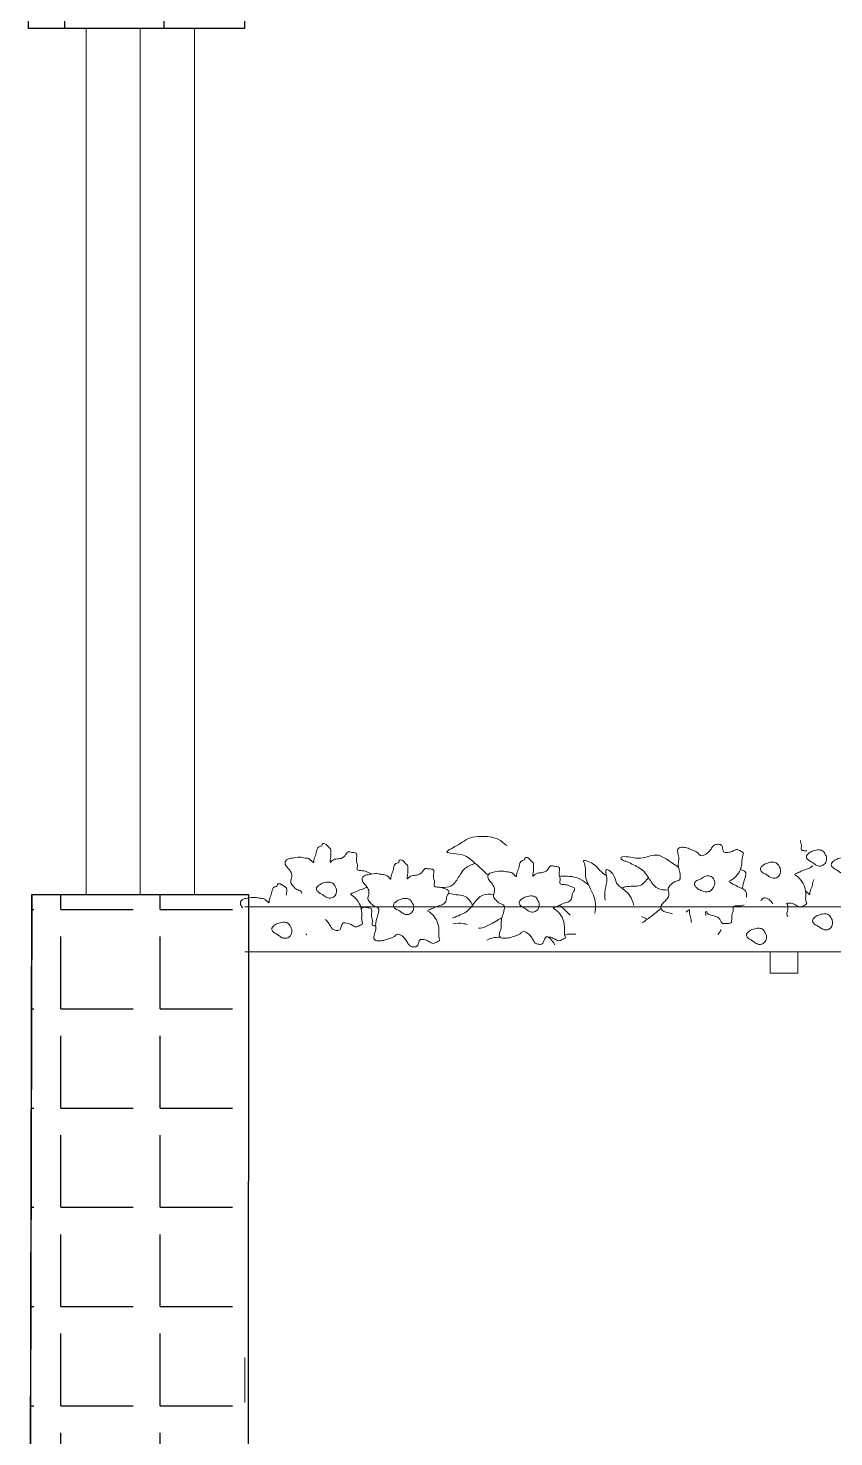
# Model space of a CAD drawing. Header units: inches. Extents: x 15 to 22798, y 21 to 21519.
# Drawn here: x 6260.3 to 6371.8, y 15173.5 to 15368.6 of the extents above; entities that cross this region are included whole.
import ezdxf

# ---------------------------------------------------------------- set-up
doc = ezdxf.new("R2010")
doc.units = ezdxf.units.IN
doc.header["$MEASUREMENT"] = 0
doc.layers.add('ARREDAMENTO', color=8, linetype='Continuous', lineweight=13)
doc.layers.add('PORTE_finestre_doors_windows', color=4, linetype='Continuous', lineweight=15)

msp = doc.modelspace()

# ---------------------------------------------------------------- hatches: boundary and pattern name
h = msp.add_hatch()
h.set_pattern_fill('ANGLE', color=0, scale=50)
h.set_pattern_definition([(360, (-12792.136, 10495.896), (1e-15, 13.75), [10, -3.75]), (90, (-12792.136, 10495.896), (-13.75, 2e-15), [10, -3.75])])
h.paths.add_polyline_path([(6290.31, 15430.23), (6290.31, 15368.64), (6260.31, 15368.64), (6260.31, 15430.23), (6290.31, 15430.23), (6290.37, 15430.23)])
h = msp.add_hatch()
h.set_pattern_fill('ANGLE', color=0, scale=50)
h.set_pattern_definition([(360, (-12792.68, 10214.064), (1e-15, 13.75), [10, -3.75]), (90, (-12792.68, 10214.064), (-13.75, 2e-15), [10, -3.75])])
h.paths.add_polyline_path([(6290.82, 15248.64), (6260.82, 15248.64), (6260.31, 15028.38), (6290.31, 15028.38)])

# ---------------------------------------------------------------- linework, layer by layer
for p, q in [((6260.82, 15248.64), (6290.82, 15248.64)), ((6290.82, 15248.64), (6290.31, 14633.42))]:
    msp.add_line(p, q)
msp.add_lwpolyline([(6260.31, 15368.64), (6290.31, 15368.64), (6290.31, 15430.23), (6260.31, 15430.23)], close=True)
for points in [[(6260.82, 15248.64), (6260.31, 15050.56)], [(6260.31, 15030.56), (6260.82, 15248.64)]]:
    msp.add_lwpolyline(points)
at = {"layer": 'ARREDAMENTO'}
for p, q in [((6290.31, 15246.96), (6488.15, 15246.96)), ((6290.31, 15240.71), (6488.15, 15240.71)), ((6290.31, 15184.54), (6290.31, 15178.29))]:
    msp.add_line(p, q, dxfattribs=at)
msp.add_lwpolyline([(6366.83, 15237.74), (6366.83, 15240.71), (6363.01, 15240.71), (6363.01, 15237.74)], close=True, dxfattribs=at)
for points, knots in [([(6298.17, 15248.77), (6298.17, 15248.88), (6298.1, 15249.19), (6297.43, 15249.29), (6297.02, 15249.77), (6296.51, 15250.29), (6296.81, 15250.92), (6296.82, 15251.58), (6296.44, 15252.12), (6296.02, 15252.53), (6295.74, 15253.09), (6296.18, 15253.63), (6296.96, 15253.7), (6297.78, 15253.92), (6298.63, 15253.66), (6299.26, 15253.72), (6299.88, 15252.85), (6299.8, 15253.55), (6300.12, 15254.02), (6300.22, 15254.7), (6300.42, 15255.31), (6301.04, 15255.33), (6300.94, 15255.74), (6301.5, 15255.73), (6301.71, 15255.31), (6302.23, 15255.01), (6302.17, 15254.39), (6302.25, 15253.91), (6301.96, 15252.83), (6302.48, 15253.54), (6303.04, 15253.57), (6303.69, 15253.65), (6304.2, 15254), (6304.48, 15254.69), (6305.11, 15254.43), (6305.85, 15254.51), (6305.75, 15253.71), (6305.69, 15253.19), (6305.97, 15252.7), (6305.66, 15251.96), (6306.5, 15251.97), (6307.02, 15251.88), (6307.44, 15251.67), (6307.75, 15251.55), (6307.82, 15251.47)], [59.033429, 59.033429, 59.033429, 59.033429, 59.316286, 59.903763, 60.462434, 61.031025, 61.567214, 62.093007, 62.706051, 63.190643, 63.689413, 64.141595, 64.740643, 65.692139, 66.331294, 66.930342, 67.529538, 67.687276, 68.402381, 69.05272, 69.476544, 69.972289, 70.077448, 70.397025, 70.881558, 71.327529, 71.803649, 72.276863, 72.962409, 73.259723, 73.924324, 74.460115, 74.912179, 75.545093, 75.968665, 76.504457, 77.08521, 77.558423, 77.941183, 78.519555, 79.003941, 79.591338, 79.991499, 80.293473, 80.293473, 80.293473, 80.293473]), ([(6367.18, 15256.11), (6367.18, 15256.04), (6367.2, 15255.84), (6367.42, 15255.44), (6367.12, 15254.71), (6367.73, 15254.71), (6367.99, 15254.69), (6368.05, 15254.68)], [35.287059, 35.287059, 35.287059, 35.287059, 35.476527, 35.859287, 36.437658, 36.922045, 37.070932, 37.070932, 37.070932, 37.070932]), ([(6359.74, 15248.27), (6359.74, 15248.27), (6359.72, 15248.43), (6359.8, 15248.85), (6359.38, 15249.43), (6358.69, 15249.62), (6358.07, 15249.99), (6357.73, 15250.16), (6357.22, 15250.44), (6357.34, 15250.49), (6357.68, 15250.64), (6358.3, 15251.11), (6358.93, 15252.05), (6359.12, 15253.11), (6359.08, 15253.84), (6359.41, 15254.42), (6358.88, 15254.65), (6358.45, 15254.99), (6357.88, 15254.66), (6357.39, 15254.47), (6356.97, 15254.48), (6356.5, 15254.46), (6356.43, 15255.03), (6356.28, 15255.58), (6355.71, 15255.63), (6355.2, 15255.53), (6354.89, 15255.05), (6354.56, 15254.59), (6354.1, 15254.19), (6353.37, 15253.87), (6352.98, 15254.54), (6352.32, 15254.73), (6351.64, 15255.11), (6351, 15255.19), (6350.49, 15255.21), (6350.1, 15254.9), (6350.24, 15254.29), (6350.42, 15253.64), (6350.24, 15252.94), (6350.35, 15252.19), (6350.53, 15251.53), (6350.64, 15250.56), (6349.77, 15250.51), (6349.32, 15250.06), (6348.77, 15249.59), (6349.01, 15248.94), (6348.96, 15248.28), (6348.54, 15247.78), (6348.08, 15247.41), (6347.76, 15246.87), (6348.14, 15246.29), (6348.8, 15246.18), (6349.26, 15246.03), (6349.5, 15245.99)], [39.012615, 39.012615, 39.012615, 39.012615, 39.023961, 39.447864, 40.047178, 40.662166, 41.345229, 41.74539, 42.081896, 42.081896, 42.081896, 43.050962, 44.062166, 44.962168, 45.805075, 46.021855, 46.473918, 46.92284, 47.440338, 47.957837, 48.329336, 48.539484, 49.080719, 49.504543, 49.928115, 50.377037, 50.829218, 51.325138, 51.845437, 52.510038, 52.9205, 53.603564, 54.268164, 54.953167, 55.272744, 55.570058, 56.098469, 56.697931, 57.381462, 57.917651, 58.632756, 59.316286, 59.903763, 60.462434, 61.031025, 61.567214, 62.093007, 62.706051, 63.190643, 63.689413, 64.141595, 64.740643, 65.383914, 65.383914, 65.383914, 65.383914]), ([(6322.2, 15252.95), (6321.67, 15252.77), (6320.7, 15252.43), (6319.91, 15251.12), (6319.14, 15249.84), (6318.32, 15249.66), (6317.65, 15249.61), (6317.57, 15249.6)], [0, 0, 0, 0, 1.410754, 2.587869, 3.929969, 4.948161, 5.147037, 5.147037, 5.147037, 5.147037]), ([(6359.18, 15249.45), (6359.18, 15249.51), (6359.18, 15249.78), (6359.31, 15250.31), (6359.55, 15250.95), (6359.74, 15251.91), (6359.12, 15252), (6358.9, 15252.12), (6358.88, 15252.14)], [15.147135, 15.147135, 15.147135, 15.147135, 15.299565, 15.835754, 16.55086, 17.23439, 17.821867, 17.879021, 17.879021, 17.879021, 17.879021]), ([(6368.86, 15252.67), (6368.77, 15252.54), (6368.47, 15252.25), (6367.84, 15252.13), (6367.19, 15251.82), (6366.84, 15251.67), (6366.3, 15251.44), (6366.42, 15251.38), (6366.74, 15251.21), (6367.32, 15250.68), (6367.86, 15249.69), (6367.96, 15248.62), (6367.86, 15247.89), (6368.14, 15247.29), (6367.59, 15247.11), (6367.13, 15246.8), (6366.59, 15247.18), (6366.12, 15247.41), (6365.7, 15247.45), (6365.4, 15247.48), (6365.3, 15247.41), (6365.27, 15247.37)], [39.655284, 39.655284, 39.655284, 39.655284, 40.047178, 40.662166, 41.345229, 41.74539, 42.081896, 42.081896, 42.081896, 43.050962, 44.062166, 44.962168, 45.805075, 46.021855, 46.473918, 46.92284, 47.440338, 47.957837, 48.329336, 48.539484, 48.69173, 48.69173, 48.69173, 48.69173]), ([(6289.99, 15246.81), (6289.94, 15246.87), (6289.77, 15247.07), (6289.56, 15247.52), (6289.99, 15248.06), (6290.78, 15248.13), (6291.6, 15248.35), (6292.44, 15248.08), (6293.08, 15248.15), (6293.69, 15247.28), (6293.62, 15247.97), (6293.94, 15248.45), (6294.03, 15249.13), (6294.23, 15249.74), (6294.85, 15249.76), (6294.76, 15250.17), (6295.09, 15250.17), (6295.26, 15250.08), (6295.29, 15250.06)], [63.000252, 63.000252, 63.000252, 63.000252, 63.190643, 63.689413, 64.141595, 64.740643, 65.692139, 66.331294, 66.930342, 67.529538, 67.687276, 68.402381, 69.05272, 69.476544, 69.972289, 70.077448, 70.397025, 70.516565, 70.516565, 70.516565, 70.516565]), ([(6337.9, 15249.93), (6337.52, 15250.25), (6336.49, 15251.1), (6334.96, 15251.22), (6333.97, 15251.18), (6333.83, 15251.16)], [0, 0, 0, 0, 1.274481, 3.421457, 3.807397, 3.807397, 3.807397, 3.807397]), ([(6342.48, 15249.52), (6342.68, 15249.62), (6343.34, 15249.91), (6345.05, 15249.55), (6345.81, 15250.55), (6346.15, 15250.99)], [6.205462, 6.205462, 6.205462, 6.205462, 6.789964, 8.505278, 9.87226, 9.87226, 9.87226, 9.87226]), ([(6367.9, 15249.14), (6367.92, 15249.13), (6368.17, 15248.96), (6368.54, 15248.44), (6368.46, 15249.13), (6368.79, 15249.6), (6368.87, 15250.24), (6368.99, 15250.61), (6369.06, 15250.71)], [24.803037, 24.803037, 24.803037, 24.803037, 24.848445, 25.447641, 25.605379, 26.320485, 26.970824, 27.279925, 27.279925, 27.279925, 27.279925]), ([(6307.2, 15249.69), (6307.16, 15249.66), (6306.92, 15249.48), (6306.39, 15249.39), (6305.74, 15249.07), (6305.38, 15248.93), (6304.85, 15248.69), (6304.96, 15248.63), (6305.29, 15248.46), (6305.87, 15247.93), (6306.41, 15246.95), (6306.51, 15245.87), (6306.41, 15245.14), (6306.68, 15244.54), (6306.13, 15244.36), (6305.67, 15244.05), (6305.14, 15244.43), (6304.66, 15244.67), (6304.25, 15244.7), (6303.78, 15244.76), (6303.66, 15244.19), (6303.46, 15243.66), (6302.89, 15243.66), (6302.39, 15243.81), (6302.12, 15244.31), (6301.84, 15244.79), (6301.59, 15245.05), (6301.42, 15245.18)], [39.913765, 39.913765, 39.913765, 39.913765, 40.047178, 40.662166, 41.345229, 41.74539, 42.081896, 42.081896, 42.081896, 43.050962, 44.062166, 44.962168, 45.805075, 46.021855, 46.473918, 46.92284, 47.440338, 47.957837, 48.329336, 48.539484, 49.080719, 49.504543, 49.928115, 50.377037, 50.829218, 51.325138, 51.831474, 51.831474, 51.831474, 51.831474]), ([(6318.5, 15248.88), (6318.62, 15248.82), (6319.23, 15248.54), (6320.87, 15248.73), (6321.54, 15247.67), (6321.84, 15247.2)], [6.408714, 6.408714, 6.408714, 6.408714, 6.789964, 8.505278, 9.87226, 9.87226, 9.87226, 9.87226]), ([(6324.72, 15248.67), (6324.19, 15248.7), (6323.08, 15248.77), (6322.04, 15247.5), (6321.08, 15246.15), (6319.87, 15245.74), (6319.15, 15245.43), (6319.03, 15245.38)], [0, 0, 0, 0, 1.314466, 2.758059, 3.953921, 5.620335, 5.961182, 5.961182, 5.961182, 5.961182]), ([(6363.38, 15247.38), (6363.35, 15247.43), (6363.2, 15247.63), (6362.86, 15247.98), (6362.17, 15248.36), (6361.88, 15247.96), (6361.73, 15247.85), (6361.71, 15247.83)], [51.177219, 51.177219, 51.177219, 51.177219, 51.325138, 51.845437, 52.510038, 52.9205, 52.989692, 52.989692, 52.989692, 52.989692]), ([(6306.41, 15246.64), (6306.49, 15246.76), (6306.68, 15246.98), (6307.2, 15246.77), (6307.93, 15246.86), (6307.83, 15246.06), (6307.78, 15245.53), (6308.05, 15245.04), (6307.76, 15244.34), (6308.21, 15244.31), (6308.4, 15244.3)], [75.19283, 75.19283, 75.19283, 75.19283, 75.545093, 75.968665, 76.504457, 77.08521, 77.558423, 77.941183, 78.519555, 78.929856, 78.929856, 78.929856, 78.929856]), ([(6333.86, 15247.17), (6334.14, 15246.92), (6334.62, 15246.47), (6335.11, 15246), (6335.33, 15245.79)], [12.061038, 12.061038, 12.061038, 12.061038, 13.046466, 13.827823, 13.827823, 13.827823, 13.827823]), ([(6345.26, 15244.71), (6345.51, 15244.87), (6346.19, 15245.36), (6347.03, 15246.02), (6347.67, 15246.52), (6347.9, 15246.71)], [10.973368, 10.973368, 10.973368, 10.973368, 11.713751, 13.046466, 13.827823, 13.827823, 13.827823, 13.827823]), ([(6351.35, 15246.19), (6351.58, 15246.36), (6351.89, 15246.71), (6351.76, 15246.06), (6352.04, 15245.56), (6352.06, 15245.02), (6352.11, 15244.76), (6352.11, 15244.75)], [24.91841, 24.91841, 24.91841, 24.91841, 25.447641, 25.605379, 26.320485, 26.970824, 26.999665, 26.999665, 26.999665, 26.999665]), ([(6354.1, 15245.72), (6354.07, 15246.02), (6354.01, 15246.52), (6354.43, 15245.83), (6354.98, 15245.75), (6355.62, 15245.61), (6356.1, 15245.22), (6356.32, 15244.51), (6356.97, 15244.71), (6357.7, 15244.56), (6357.67, 15245.36), (6357.66, 15245.89), (6357.98, 15246.36), (6357.74, 15247.12), (6358.57, 15247.04), (6359.03, 15247.07), (6359.32, 15247.17), (6359.4, 15247.2)], [30.330069, 30.330069, 30.330069, 30.330069, 30.880513, 31.177827, 31.842427, 32.378219, 32.830283, 33.463196, 33.886769, 34.422561, 35.003314, 35.476527, 35.859287, 36.437658, 36.922045, 37.509442, 37.743635, 37.743635, 37.743635, 37.743635]), ([(6365.44, 15245.62), (6365.37, 15245.71), (6365.22, 15245.98), (6365.47, 15246.51), (6365.48, 15247.04), (6365.34, 15247.33), (6365.28, 15247.43)], [60.74025, 60.74025, 60.74025, 60.74025, 61.031025, 61.567214, 62.093007, 62.399592, 62.399592, 62.399592, 62.399592]), ([(6319.09, 15244.6), (6319.66, 15244.63), (6320.21, 15244.75), (6320.86, 15244.54), (6321.04, 15244.48)], [8.2809, 8.2809, 8.2809, 8.2809, 9.627654, 10.125719, 10.125719, 10.125719, 10.125719]), ([(6322.62, 15244), (6322.72, 15243.99), (6323.2, 15243.99), (6324.33, 15244.54), (6325.27, 15245.08), (6325.87, 15245.42)], [11.524335, 11.524335, 11.524335, 11.524335, 11.777561, 12.819679, 14.649017, 14.649017, 14.649017, 14.649017]), ([(6325.66, 15242.74), (6325.29, 15242.72), (6324.64, 15242.7), (6324.02, 15242.46), (6323.8, 15242.31)], [0, 0, 0, 0, 3.936182, 6.739205, 6.739205, 6.739205, 6.739205]), ([(6336.09, 15243.15), (6335.56, 15243.18), (6335.02, 15243.22), (6334.58, 15243.03), (6334.57, 15243.02)], [0, 0, 0, 0, 1.314466, 1.332994, 1.332994, 1.332994, 1.332994]), ([(6356.2, 15243.77), (6356.11, 15243.6), (6355.97, 15243.38), (6355.8, 15243.19), (6355.75, 15243.13)], [0.7830962, 0.7830962, 0.7830962, 0.7830962, 1.28731, 1.4850384, 1.4850384, 1.4850384, 1.4850384])]:
    msp.add_open_spline(points, degree=3, knots=knots, dxfattribs=at)
for points in [[(6326.53, 15255.45), (6325.34, 15256.3), (6322.91, 15256.7), (6321.46, 15256.48), (6320.38, 15255.89), (6318.94, 15255.04), (6318.27, 15254.54), (6319.03, 15254.32), (6320.56, 15254.09), (6322.18, 15252.96), (6323.31, 15251.93), (6323.96, 15251.31)], [(6348.9, 15249.27), (6347.41, 15249.52), (6346.3, 15250.75), (6345.49, 15251.87), (6343.87, 15252.87), (6343, 15253.26), (6342.52, 15253.44), (6342.32, 15253.73), (6343.05, 15253.89), (6345.07, 15253.67), (6347.5, 15254.08), (6348.58, 15253.58), (6350.32, 15252.41)], [(6340.34, 15251.26), (6339.59, 15251.82), (6338.46, 15252.9), (6337.15, 15253.26), (6337.29, 15252.94), (6337.42, 15251.41), (6338.01, 15249.7), (6338.82, 15247.36), (6338.72, 15246.08)], [(6344.14, 15247.11), (6343.59, 15248.48), (6342.6, 15249.43), (6341.75, 15250.24), (6341.21, 15251.5), (6340.26, 15252.04), (6340.26, 15251.73), (6340.4, 15250.74), (6340.17, 15249.34), (6340.15, 15247.86)], [(6296.01, 15248.54), (6296.04, 15249.51), (6295.29, 15250.06)]]:
    msp.add_spline(points, degree=3, dxfattribs=at)
for points, start_tangent, end_tangent in [([(6333.02, 15246.7), (6333.87, 15245.98), (6334.41, 15244.95), (6334.53, 15243.93), (6334.59, 15242.96), (6334.65, 15242.72), (6334.23, 15242.42), (6333.75, 15242.24), (6333.2, 15242.48), (6332.66, 15242.72), (6332.24, 15242.78), (6332, 15242.78), (6331.69, 15242.24), (6331.45, 15241.81), (6330.97, 15241.75), (6330.49, 15241.93), (6330.19, 15242.36), (6329.89, 15242.84), (6329.46, 15243.26), (6328.74, 15243.5), (6328.38, 15243.2), (6327.65, 15242.9), (6326.93, 15242.66), (6326.15, 15242.6), (6325.78, 15242.66), (6325.54, 15242.9), (6325.6, 15243.5), (6325.78, 15244.17), (6325.78, 15244.95), (6325.91, 15245.56), (6326.15, 15246.34), (6326.15, 15247.13), (6325.54, 15247.43), (6325.06, 15247.85), (6324.7, 15248.39), (6324.82, 15249), (6324.82, 15249.6), (6324.46, 15250.2), (6324.1, 15250.63), (6323.92, 15251.17), (6324.22, 15251.59), (6324.88, 15251.77), (6325.97, 15251.89), (6326.69, 15251.77), (6327.35, 15251.59), (6327.9, 15251.17), (6327.9, 15251.35), (6328.14, 15252.13), (6328.32, 15252.86), (6328.56, 15253.28), (6329.04, 15253.58), (6329.04, 15253.7), (6329.4, 15253.76), (6329.83, 15253.4), (6330.19, 15253.04), (6330.25, 15252.5), (6330.25, 15251.95), (6330.19, 15251.17), (6330.43, 15251.41), (6331.15, 15251.65), (6331.76, 15251.77), (6332.18, 15252.07), (6332.66, 15252.62), (6333.14, 15252.56), (6333.75, 15252.44), (6333.81, 15251.77), (6333.81, 15251.23), (6333.93, 15250.81), (6333.93, 15250.14), (6334.47, 15250.02), (6335.13, 15249.9), (6335.55, 15249.72), (6335.92, 15249.48), (6335.8, 15249.06), (6335.61, 15248.69), (6335.55, 15248.21), (6335.13, 15247.67), (6334.47, 15247.43), (6333.75, 15247.13), (6333.32, 15246.94), (6333.02, 15246.7)], (0.883306, -0.468797), (0.883306, -0.468797)), ([(6370.8, 15253.43), (6370.49, 15252.83), (6369.95, 15252.59), (6369.29, 15252.77), (6368.87, 15253.07), (6368.44, 15253.31), (6368.2, 15253.49), (6368.02, 15253.85), (6368.38, 15254.4), (6368.99, 15254.7), (6369.77, 15254.82), (6370.31, 15254.64), (6370.62, 15254.22), (6370.8, 15253.79), (6370.8, 15253.43)], (-0.120483, -0.992715), (-0.120483, -0.992715)), ([(6374.23, 15252.36), (6373.92, 15251.75), (6373.38, 15251.51), (6372.72, 15251.69), (6372.3, 15251.99), (6371.87, 15252.24), (6371.63, 15252.42), (6371.45, 15252.78), (6371.81, 15253.32), (6372.42, 15253.62), (6373.2, 15253.74), (6373.74, 15253.56), (6374.05, 15253.14), (6374.23, 15252.72), (6374.23, 15252.36)], (-0.120483, -0.992715), (-0.120483, -0.992715)), ([(6315.64, 15246.35), (6316.48, 15245.62), (6317.02, 15244.6), (6317.14, 15243.57), (6317.2, 15242.61), (6317.26, 15242.36), (6316.84, 15242.06), (6316.36, 15241.88), (6315.82, 15242.12), (6315.27, 15242.36), (6314.85, 15242.42), (6314.61, 15242.42), (6314.31, 15241.88), (6314.07, 15241.46), (6313.59, 15241.4), (6313.1, 15241.58), (6312.8, 15242), (6312.5, 15242.48), (6312.08, 15242.91), (6311.35, 15243.15), (6310.99, 15242.85), (6310.27, 15242.54), (6309.54, 15242.3), (6308.76, 15242.24), (6308.4, 15242.3), (6308.16, 15242.54), (6308.22, 15243.15), (6308.4, 15243.81), (6308.4, 15244.6), (6308.52, 15245.2), (6308.76, 15245.99), (6308.76, 15246.77), (6308.16, 15247.07), (6307.68, 15247.49), (6307.31, 15248.04), (6307.43, 15248.64), (6307.43, 15249.24), (6307.07, 15249.85), (6306.71, 15250.27), (6306.53, 15250.81), (6306.83, 15251.24), (6307.49, 15251.42), (6308.58, 15251.54), (6309.3, 15251.42), (6309.97, 15251.24), (6310.51, 15250.81), (6310.51, 15250.99), (6310.75, 15251.78), (6310.93, 15252.5), (6311.17, 15252.93), (6311.66, 15253.23), (6311.66, 15253.35), (6312.02, 15253.41), (6312.44, 15253.05), (6312.8, 15252.68), (6312.86, 15252.14), (6312.86, 15251.6), (6312.8, 15250.81), (6313.04, 15251.06), (6313.77, 15251.3), (6314.37, 15251.42), (6314.79, 15251.72), (6315.27, 15252.26), (6315.76, 15252.2), (6316.36, 15252.08), (6316.42, 15251.42), (6316.42, 15250.87), (6316.54, 15250.45), (6316.54, 15249.79), (6317.08, 15249.67), (6317.75, 15249.55), (6318.17, 15249.37), (6318.53, 15249.12), (6318.41, 15248.7), (6318.23, 15248.34), (6318.17, 15247.86), (6317.75, 15247.31), (6317.08, 15247.07), (6316.36, 15246.77), (6315.94, 15246.59), (6315.64, 15246.35)], (0.883306, -0.468797), (0.883306, -0.468797)), ([(6364.43, 15251.74), (6364.13, 15251.14), (6363.58, 15250.9), (6362.92, 15251.08), (6362.5, 15251.38), (6362.08, 15251.62), (6361.83, 15251.8), (6361.65, 15252.16), (6362.01, 15252.71), (6362.62, 15253.01), (6363.4, 15253.13), (6363.94, 15252.95), (6364.25, 15252.53), (6364.43, 15252.1), (6364.43, 15251.74)], (-0.120483, -0.992715), (-0.120483, -0.992715)), ([(6302.97, 15248.99), (6302.67, 15248.39), (6302.13, 15248.15), (6301.47, 15248.33), (6301.04, 15248.63), (6300.62, 15248.87), (6300.38, 15249.05), (6300.2, 15249.42), (6300.56, 15249.96), (6301.16, 15250.26), (6301.95, 15250.38), (6302.49, 15250.2), (6302.79, 15249.78), (6302.97, 15249.36), (6302.97, 15248.99)], (-0.120483, -0.992715), (-0.120483, -0.992715)), ([(6355.32, 15250.31), (6355.07, 15250.94), (6354.56, 15251.23), (6353.88, 15251.11), (6353.43, 15250.84), (6352.99, 15250.64), (6352.73, 15250.48), (6352.52, 15250.14), (6352.83, 15249.56), (6353.41, 15249.21), (6354.18, 15249.02), (6354.73, 15249.15), (6355.07, 15249.54), (6355.29, 15249.95), (6355.32, 15250.31)], (-0.032031, 0.999487), (-0.032031, 0.999487)), ([(6313.65, 15246.71), (6313.34, 15246.11), (6312.8, 15245.86), (6312.14, 15246.05), (6311.72, 15246.35), (6311.29, 15246.59), (6311.05, 15246.77), (6310.87, 15247.13), (6311.23, 15247.68), (6311.84, 15247.98), (6312.62, 15248.1), (6313.16, 15247.92), (6313.46, 15247.49), (6313.65, 15247.07), (6313.65, 15246.71)], (-0.120483, -0.992715), (-0.120483, -0.992715)), ([(6331.03, 15247.07), (6330.73, 15246.46), (6330.19, 15246.22), (6329.52, 15246.4), (6329.1, 15246.7), (6328.68, 15246.94), (6328.44, 15247.13), (6328.26, 15247.49), (6328.62, 15248.03), (6329.22, 15248.33), (6330.01, 15248.45), (6330.55, 15248.27), (6330.85, 15247.85), (6331.03, 15247.43), (6331.03, 15247.07)], (-0.120483, -0.992715), (-0.120483, -0.992715)), ([(6371.63, 15244.58), (6371.33, 15243.98), (6370.79, 15243.74), (6370.13, 15243.92), (6369.7, 15244.22), (6369.28, 15244.46), (6369.04, 15244.64), (6368.86, 15245), (6369.22, 15245.55), (6369.82, 15245.85), (6370.61, 15245.97), (6371.15, 15245.79), (6371.45, 15245.36), (6371.63, 15244.94), (6371.63, 15244.58)], (-0.120483, -0.992715), (-0.120483, -0.992715)), ([(6296.79, 15243.42), (6296.49, 15242.82), (6295.94, 15242.58), (6295.28, 15242.76), (6294.86, 15243.06), (6294.44, 15243.3), (6294.19, 15243.48), (6294.01, 15243.85), (6294.37, 15244.39), (6294.98, 15244.69), (6295.76, 15244.81), (6296.3, 15244.63), (6296.61, 15244.21), (6296.79, 15243.79), (6296.79, 15243.42)], (-0.120483, -0.992715), (-0.120483, -0.992715)), ([(6362.49, 15242.59), (6362.18, 15241.99), (6361.64, 15241.74), (6360.98, 15241.93), (6360.56, 15242.23), (6360.13, 15242.47), (6359.89, 15242.65), (6359.71, 15243.01), (6360.07, 15243.56), (6360.68, 15243.86), (6361.46, 15243.98), (6362, 15243.8), (6362.3, 15243.37), (6362.49, 15242.95), (6362.49, 15242.59)], (-0.120483, -0.992715), (-0.120483, -0.992715))]:
    msp.add_spline(points, degree=3, dxfattribs=dict(at, start_tangent=start_tangent, end_tangent=end_tangent))
for points in [[(6346.01, 15245.23), (6345.73, 15245.36), (6345.45, 15245.48), (6345.2, 15245.62)], [(6298.79, 15243.06), (6298.8, 15243.1), (6298.81, 15243.14), (6298.82, 15243.18)], [(6332.29, 15242.77), (6332.67, 15242.53), (6332.94, 15242.1), (6333.2, 15241.68)]]:
    msp.add_open_spline(points, degree=3, dxfattribs=at)
at = {"layer": 'PORTE_finestre_doors_windows'}
msp.add_line((6275.82, 15368.64), (6275.82, 15248.64), dxfattribs=at)
msp.add_lwpolyline([(6268.32, 15368.64), (6283.32, 15368.64), (6283.32, 15248.64), (6268.32, 15248.64)], close=True, dxfattribs=at)

doc.saveas('drawing.dxf')
